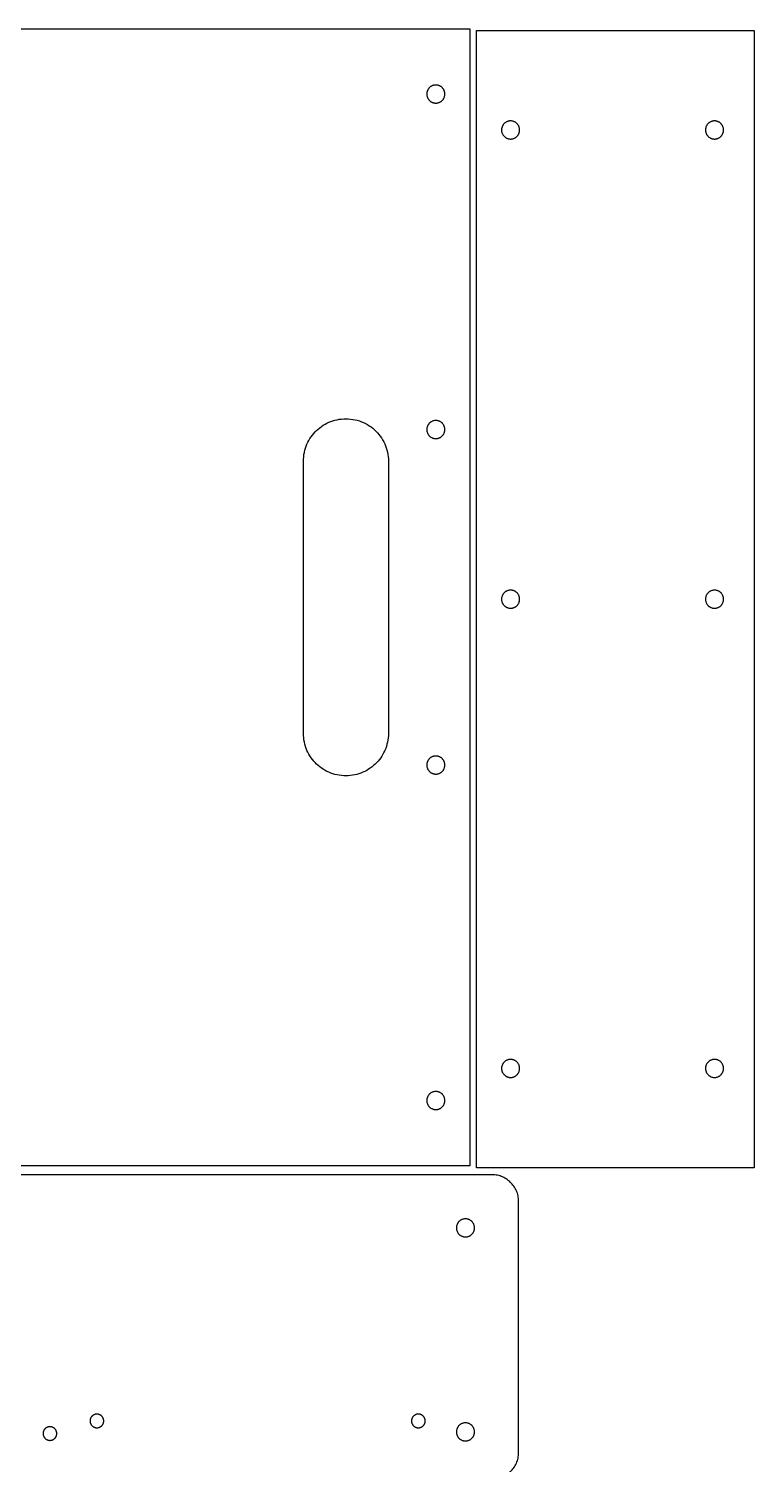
# Model space of a CAD drawing. Header units: millimetres. Extents: x -161 to 377, y -533 to 889.
# Drawn here: x 106 to 377, y 352 to 889 of the extents above; entities that cross this region are included whole.
import ezdxf

# ---------------------------------------------------------------- set-up
doc = ezdxf.new("R2010")
doc.units = ezdxf.units.MM
doc.header["$MEASUREMENT"] = 0

# ---------------------------------------------------------------- blocks, each defined once
blk = doc.blocks.new('block 2')
at = {"color": 7, "lineweight": 25}
blk.add_lwpolyline([(-160.63, 888.62), (270.59, 888.62), (270.59, 463.9), (-160.63, 463.9), (-160.63, 888.62)], dxfattribs=at)
blk = doc.blocks.new('block 7')
at = {"color": 7, "lineweight": 25}
blk.add_lwpolyline([(257.89, 860.84), (258.07, 860.84), (258.26, 860.85), (258.44, 860.88), (258.61, 860.92), (258.79, 860.96), (258.96, 861.01), (259.12, 861.08), (259.28, 861.14), (259.44, 861.21), (259.59, 861.3), (259.74, 861.39), (259.88, 861.49), (260.02, 861.6), (260.15, 861.71), (260.28, 861.83), (260.4, 861.95), (260.51, 862.09), (260.61, 862.23), (260.71, 862.37), (260.81, 862.51), (260.89, 862.66), (260.96, 862.82), (261.03, 862.98), (261.09, 863.14), (261.15, 863.33), (261.19, 863.49), (261.22, 863.67), (261.25, 863.85), (261.26, 864.03), (261.27, 864.21), (261.26, 864.41), (261.25, 864.58), (261.22, 864.76), (261.19, 864.92), (261.15, 865.09), (261.1, 865.26), (261.05, 865.42), (260.98, 865.58), (260.91, 865.73), (260.83, 865.88), (260.75, 866.02), (260.65, 866.16), (260.55, 866.3), (260.45, 866.42), (260.33, 866.55), (260.21, 866.67), (260.09, 866.78), (259.96, 866.88), (259.83, 866.98), (259.69, 867.08), (259.54, 867.16), (259.39, 867.24), (259.24, 867.31), (259.08, 867.38), (258.92, 867.44), (258.76, 867.48), (258.59, 867.52), (258.42, 867.55), (258.24, 867.57), (258.07, 867.59), (257.89, 867.59), (257.71, 867.59), (257.53, 867.57), (257.36, 867.55), (257.19, 867.52), (257.02, 867.48), (256.85, 867.44), (256.69, 867.38), (256.53, 867.31), (256.38, 867.24), (256.23, 867.16), (256.09, 867.08), (255.95, 866.98), (255.81, 866.88), (255.68, 866.77), (255.56, 866.66), (255.44, 866.55), (255.33, 866.42), (255.22, 866.3), (255.12, 866.16), (255.03, 866.02), (254.94, 865.87), (254.86, 865.73), (254.79, 865.58), (254.73, 865.41), (254.67, 865.26), (254.62, 865.09), (254.58, 864.92), (254.55, 864.74), (254.53, 864.58), (254.51, 864.39), (254.51, 864.21), (254.51, 864.03), (254.53, 863.87), (254.55, 863.69), (254.58, 863.52), (254.62, 863.35), (254.67, 863.19), (254.73, 863.02), (254.79, 862.87), (254.86, 862.71), (254.94, 862.56), (255.03, 862.42), (255.12, 862.27), (255.22, 862.14), (255.33, 862.01), (255.44, 861.89), (255.56, 861.77), (255.68, 861.66), (255.81, 861.55), (255.95, 861.45), (256.09, 861.35), (256.23, 861.27), (256.38, 861.19), (256.53, 861.12), (256.69, 861.06), (256.85, 861.01), (257.02, 860.95), (257.19, 860.91), (257.36, 860.88), (257.53, 860.85), (257.71, 860.84), (257.89, 860.84)], dxfattribs=at)
blk = doc.blocks.new('block 8')
at = {"color": 7, "lineweight": 25}
blk.add_lwpolyline([(257.89, 610.22), (258.07, 610.23), (258.26, 610.24), (258.44, 610.27), (258.61, 610.3), (258.79, 610.35), (258.96, 610.4), (259.12, 610.46), (259.28, 610.53), (259.44, 610.6), (259.59, 610.69), (259.74, 610.78), (259.88, 610.88), (260.02, 610.98), (260.15, 611.09), (260.28, 611.21), (260.4, 611.34), (260.51, 611.47), (260.61, 611.61), (260.71, 611.75), (260.81, 611.9), (260.89, 612.05), (260.96, 612.21), (261.03, 612.37), (261.09, 612.53), (261.15, 612.7), (261.19, 612.88), (261.22, 613.05), (261.25, 613.23), (261.26, 613.42), (261.27, 613.6), (261.26, 613.79), (261.25, 613.97), (261.22, 614.14), (261.19, 614.31), (261.15, 614.48), (261.1, 614.64), (261.05, 614.8), (260.98, 614.96), (260.91, 615.11), (260.83, 615.26), (260.75, 615.41), (260.65, 615.55), (260.55, 615.68), (260.45, 615.81), (260.33, 615.93), (260.21, 616.05), (260.09, 616.16), (259.96, 616.27), (259.83, 616.37), (259.69, 616.46), (259.54, 616.55), (259.39, 616.63), (259.24, 616.7), (259.08, 616.76), (258.92, 616.82), (258.76, 616.87), (258.59, 616.91), (258.42, 616.94), (258.24, 616.96), (258.07, 616.98), (257.89, 616.98), (257.71, 616.98), (257.53, 616.96), (257.36, 616.94), (257.19, 616.91), (257.02, 616.87), (256.85, 616.82), (256.69, 616.76), (256.53, 616.7), (256.38, 616.63), (256.23, 616.55), (256.09, 616.46), (255.95, 616.37), (255.81, 616.27), (255.68, 616.16), (255.56, 616.05), (255.44, 615.93), (255.33, 615.81), (255.22, 615.68), (255.12, 615.54), (255.03, 615.4), (254.94, 615.26), (254.86, 615.11), (254.79, 614.96), (254.73, 614.8), (254.67, 614.64), (254.62, 614.47), (254.58, 614.3), (254.55, 614.13), (254.53, 613.96), (254.51, 613.78), (254.51, 613.6), (254.51, 613.42), (254.53, 613.25), (254.55, 613.07), (254.58, 612.9), (254.62, 612.73), (254.67, 612.57), (254.73, 612.41), (254.79, 612.25), (254.86, 612.1), (254.94, 611.95), (255.03, 611.8), (255.12, 611.66), (255.22, 611.53), (255.33, 611.4), (255.44, 611.27), (255.56, 611.16), (255.68, 611.04), (255.81, 610.94), (255.95, 610.84), (256.09, 610.74), (256.23, 610.66), (256.38, 610.58), (256.53, 610.51), (256.69, 610.44), (256.85, 610.39), (257.02, 610.34), (257.19, 610.3), (257.36, 610.27), (257.53, 610.24), (257.71, 610.23), (257.89, 610.22)], dxfattribs=at)
blk = doc.blocks.new('block 9')
at = {"color": 7, "lineweight": 25}
blk.add_lwpolyline([(257.89, 484.92), (258.07, 484.92), (258.26, 484.94), (258.44, 484.96), (258.61, 485), (258.79, 485.04), (258.96, 485.09), (259.12, 485.15), (259.28, 485.22), (259.44, 485.29), (259.59, 485.38), (259.74, 485.47), (259.88, 485.57), (260.02, 485.68), (260.15, 485.79), (260.28, 485.91), (260.4, 486.03), (260.51, 486.16), (260.61, 486.3), (260.71, 486.44), (260.81, 486.59), (260.89, 486.74), (260.96, 486.9), (261.03, 487.06), (261.09, 487.23), (261.15, 487.4), (261.19, 487.57), (261.22, 487.75), (261.25, 487.93), (261.26, 488.11), (261.27, 488.3), (261.26, 488.48), (261.25, 488.66), (261.22, 488.83), (261.19, 489), (261.15, 489.17), (261.1, 489.34), (261.05, 489.5), (260.98, 489.65), (260.91, 489.81), (260.83, 489.96), (260.75, 490.1), (260.65, 490.24), (260.55, 490.37), (260.45, 490.5), (260.33, 490.63), (260.21, 490.75), (260.09, 490.86), (259.96, 490.96), (259.83, 491.06), (259.69, 491.16), (259.54, 491.24), (259.39, 491.32), (259.24, 491.39), (259.08, 491.46), (258.92, 491.51), (258.76, 491.56), (258.59, 491.6), (258.42, 491.63), (258.24, 491.66), (258.07, 491.67), (257.89, 491.67), (257.71, 491.67), (257.53, 491.66), (257.36, 491.63), (257.19, 491.6), (257.02, 491.56), (256.85, 491.51), (256.69, 491.46), (256.53, 491.39), (256.38, 491.32), (256.23, 491.24), (256.09, 491.15), (255.95, 491.06), (255.81, 490.96), (255.68, 490.86), (255.56, 490.74), (255.44, 490.62), (255.33, 490.5), (255.22, 490.37), (255.12, 490.24), (255.03, 490.1), (254.94, 489.95), (254.86, 489.8), (254.79, 489.65), (254.73, 489.49), (254.67, 489.33), (254.62, 489.17), (254.58, 489), (254.55, 488.83), (254.53, 488.65), (254.51, 488.48), (254.51, 488.3), (254.51, 488.12), (254.53, 487.94), (254.55, 487.77), (254.58, 487.59), (254.62, 487.43), (254.67, 487.26), (254.73, 487.1), (254.79, 486.94), (254.86, 486.79), (254.94, 486.64), (255.03, 486.5), (255.12, 486.36), (255.22, 486.22), (255.33, 486.09), (255.44, 485.97), (255.56, 485.85), (255.68, 485.74), (255.81, 485.63), (255.95, 485.53), (256.09, 485.44), (256.23, 485.35), (256.38, 485.27), (256.53, 485.2), (256.69, 485.14), (256.85, 485.08), (257.02, 485.03), (257.19, 484.99), (257.36, 484.96), (257.53, 484.94), (257.71, 484.92), (257.89, 484.92)], dxfattribs=at)
blk = doc.blocks.new('block 10')
at = {"color": 7, "lineweight": 25}
blk.add_lwpolyline([(257.89, 735.53), (258.07, 735.54), (258.26, 735.55), (258.44, 735.58), (258.61, 735.61), (258.79, 735.65), (258.96, 735.7), (259.12, 735.76), (259.28, 735.83), (259.44, 735.91), (259.59, 735.99), (259.74, 736.08), (259.88, 736.18), (260.02, 736.29), (260.15, 736.4), (260.28, 736.52), (260.4, 736.65), (260.51, 736.78), (260.61, 736.92), (260.71, 737.06), (260.81, 737.2), (260.89, 737.36), (260.96, 737.51), (261.03, 737.68), (261.09, 737.84), (261.15, 738.01), (261.19, 738.18), (261.22, 738.36), (261.25, 738.54), (261.26, 738.72), (261.27, 738.91), (261.26, 739.1), (261.25, 739.27), (261.22, 739.45), (261.19, 739.62), (261.15, 739.78), (261.1, 739.95), (261.05, 740.11), (260.98, 740.27), (260.91, 740.42), (260.83, 740.57), (260.75, 740.71), (260.65, 740.85), (260.55, 740.99), (260.45, 741.12), (260.33, 741.24), (260.21, 741.36), (260.09, 741.47), (259.96, 741.58), (259.83, 741.68), (259.69, 741.77), (259.54, 741.86), (259.39, 741.93), (259.24, 742.01), (259.08, 742.07), (258.92, 742.13), (258.76, 742.17), (258.59, 742.22), (258.42, 742.25), (258.24, 742.27), (258.07, 742.28), (257.89, 742.29), (257.71, 742.28), (257.53, 742.27), (257.36, 742.25), (257.19, 742.22), (257.02, 742.17), (256.85, 742.13), (256.69, 742.07), (256.53, 742.01), (256.38, 741.93), (256.23, 741.85), (256.09, 741.77), (255.95, 741.68), (255.81, 741.57), (255.68, 741.47), (255.56, 741.36), (255.44, 741.24), (255.33, 741.12), (255.22, 740.98), (255.12, 740.85), (255.03, 740.71), (254.94, 740.57), (254.86, 740.42), (254.79, 740.26), (254.73, 740.11), (254.67, 739.94), (254.62, 739.78), (254.58, 739.61), (254.55, 739.44), (254.53, 739.27), (254.51, 739.09), (254.51, 738.91), (254.51, 738.73), (254.53, 738.55), (254.55, 738.38), (254.58, 738.21), (254.62, 738.04), (254.67, 737.88), (254.73, 737.71), (254.79, 737.56), (254.86, 737.4), (254.94, 737.25), (255.03, 737.11), (255.12, 736.97), (255.22, 736.83), (255.33, 736.71), (255.44, 736.58), (255.56, 736.46), (255.68, 736.35), (255.81, 736.24), (255.95, 736.14), (256.09, 736.05), (256.23, 735.97), (256.38, 735.89), (256.53, 735.81), (256.69, 735.75), (256.85, 735.69), (257.02, 735.64), (257.19, 735.6), (257.36, 735.57), (257.53, 735.55), (257.71, 735.54), (257.89, 735.53)], dxfattribs=at)
blk = doc.blocks.new('block 15')
at = {"color": 7, "lineweight": 25}
blk.add_lwpolyline([(240.19, 727.06), (240.19, 625.46), (240.16, 624.58), (240.1, 623.76), (239.99, 622.94), (239.84, 622.13), (239.65, 621.34), (239.42, 620.57), (239.16, 619.81), (238.85, 619.07), (238.51, 618.36), (238.14, 617.66), (237.74, 616.98), (237.3, 616.32), (236.83, 615.69), (236.33, 615.08), (235.8, 614.5), (235.25, 613.95), (234.66, 613.42), (234.06, 612.92), (233.42, 612.45), (232.77, 612.02), (232.09, 611.61), (231.39, 611.24), (230.67, 610.9), (229.93, 610.6), (229.17, 610.34), (228.4, 610.11), (227.61, 609.92), (226.8, 609.77), (225.99, 609.67), (225.16, 609.6), (224.31, 609.58), (223.47, 609.6), (222.64, 609.67), (221.82, 609.77), (221.01, 609.92), (220.22, 610.11), (219.45, 610.34), (218.69, 610.61), (217.95, 610.91), (217.23, 611.24), (216.53, 611.62), (215.85, 612.02), (215.19, 612.46), (214.56, 612.93), (213.95, 613.43), (213.37, 613.96), (212.81, 614.51), (212.29, 615.09), (211.79, 615.7), (211.32, 616.34), (210.88, 616.99), (210.47, 617.67), (210.1, 618.37), (209.76, 619.09), (209.46, 619.83), (209.2, 620.59), (208.97, 621.37), (208.78, 622.16), (208.63, 622.96), (208.52, 623.78), (208.46, 624.61), (208.44, 625.46), (208.44, 727.06), (208.46, 727.9), (208.52, 728.73), (208.63, 729.55), (208.78, 730.36), (208.97, 731.15), (209.2, 731.92), (209.46, 732.68), (209.76, 733.42), (210.1, 734.14), (210.47, 734.84), (210.88, 735.52), (211.32, 736.18), (211.79, 736.81), (212.28, 737.42), (212.81, 738), (213.37, 738.56), (213.95, 739.08), (214.56, 739.58), (215.19, 740.05), (215.85, 740.49), (216.53, 740.9), (217.23, 741.27), (217.95, 741.61), (218.69, 741.91), (219.45, 742.17), (220.22, 742.4), (221.01, 742.59), (221.82, 742.74), (222.64, 742.84), (223.47, 742.91), (224.31, 742.93), (225.18, 742.91), (226.04, 742.84), (226.89, 742.72), (227.72, 742.57), (228.53, 742.37), (229.33, 742.12), (230.11, 741.84), (230.87, 741.52), (231.61, 741.16), (232.33, 740.76), (233.02, 740.33), (233.69, 739.87), (234.33, 739.37), (234.95, 738.84), (235.54, 738.28), (236.1, 737.69), (236.63, 737.08), (237.12, 736.43), (237.59, 735.76), (238.02, 735.07), (238.42, 734.35), (238.78, 733.61), (239.1, 732.85), (239.38, 732.08), (239.62, 731.28), (239.82, 730.46), (239.98, 729.63), (240.1, 728.79), (240.16, 727.93), (240.19, 727.06)], dxfattribs=at)
blk = doc.blocks.new('block 16')
at = {"color": 7, "lineweight": 25}
blk.add_lwpolyline([(-159.89, 21.88), (-159.87, 21.33), (-159.83, 20.79), (-159.76, 20.26), (-159.66, 19.74), (-159.53, 19.22), (-159.38, 18.72), (-159.2, 18.23), (-159, 17.75), (-158.77, 17.29), (-158.52, 16.84), (-158.25, 16.4), (-157.96, 15.98), (-157.64, 15.57), (-157.31, 15.18), (-156.96, 14.81), (-156.59, 14.46), (-156.2, 14.12), (-155.79, 13.81), (-155.37, 13.52), (-154.93, 13.25), (-154.48, 13), (-154.02, 12.77), (-153.54, 12.57), (-153.05, 12.39), (-152.55, 12.24), (-152.03, 12.11), (-151.51, 12.01), (-150.98, 11.94), (-150.44, 11.9), (-149.89, 11.88), (-56.13, 11.88), (-55.6, 11.9), (-55.07, 11.94), (-54.56, 12), (-54.05, 12.1), (-53.55, 12.22), (-53.06, 12.36), (-52.59, 12.53), (-52.12, 12.72), (-51.67, 12.93), (-51.22, 13.16), (-50.8, 13.42), (-50.38, 13.7), (-49.98, 13.99), (-49.6, 14.3), (-49.23, 14.64), (-48.88, 14.99), (-48.55, 15.35), (-48.24, 15.74), (-47.94, 16.14), (-47.67, 16.55), (-47.41, 16.98), (-47.18, 17.42), (-46.96, 17.87), (-46.77, 18.34), (-46.61, 18.82), (-46.46, 19.3), (-46.34, 19.8), (-46.25, 20.31), (-46.18, 20.83), (-46.14, 21.35), (-46.13, 21.88), (-46.13, 173.02), (-45.93, 173.36), (-45.37, 174.34), (-44.45, 175.92), (-43.22, 178.05), (-41.7, 180.7), (-39.9, 183.81), (-37.86, 187.34), (-35.6, 191.25), (-33.15, 195.49), (-30.54, 200.02), (-27.78, 204.8), (-24.91, 209.77), (-21.95, 214.9), (-18.92, 220.15), (-15.85, 225.45), (-12.78, 230.79), (-9.71, 236.09), (-6.69, 241.33), (-3.73, 246.46), (-0.85, 251.44), (1.9, 256.21), (4.52, 260.75), (6.97, 264.99), (9.23, 268.9), (11.27, 272.43), (13.06, 275.54), (14.59, 278.19), (15.82, 280.32), (16.73, 281.9), (17.3, 282.88), (17.49, 283.22), (17.85, 283.42), (18.9, 284.03), (20.58, 285), (22.85, 286.31), (25.66, 287.93), (28.95, 289.83), (32.69, 291.99), (36.82, 294.38), (41.3, 296.96), (46.06, 299.71), (51.07, 302.6), (56.28, 305.61), (61.64, 308.7), (67.09, 311.85), (72.59, 315.03), (78.09, 318.2), (83.55, 321.35), (88.9, 324.44), (94.11, 327.45), (99.12, 330.34), (103.89, 333.1), (108.36, 335.68), (112.49, 338.06), (116.23, 340.22), (119.53, 342.13), (122.33, 343.75), (124.6, 345.06), (126.28, 346.03), (127.33, 346.63), (127.69, 346.84), (278.83, 346.84), (279.38, 346.85), (279.9, 346.9), (280.41, 346.96), (280.92, 347.06), (281.42, 347.18), (281.91, 347.32), (282.38, 347.49), (282.85, 347.68), (283.3, 347.89), (283.74, 348.13), (284.17, 348.38), (284.58, 348.66), (284.98, 348.95), (285.36, 349.27), (285.73, 349.6), (286.08, 349.95), (286.41, 350.32), (286.72, 350.7), (287.02, 351.1), (287.29, 351.51), (287.55, 351.94), (287.78, 352.38), (288, 352.83), (288.18, 353.3), (288.35, 353.78), (288.49, 354.26), (288.61, 354.76), (288.71, 355.27), (288.77, 355.78), (288.81, 356.31), (288.83, 356.84), (288.83, 450.6), (288.81, 451.13), (288.77, 451.65), (288.71, 452.17), (288.61, 452.68), (288.49, 453.17), (288.35, 453.66), (288.18, 454.14), (287.99, 454.6), (287.78, 455.06), (287.55, 455.5), (287.29, 455.93), (287.01, 456.34), (286.72, 456.74), (286.41, 457.12), (286.07, 457.49), (285.72, 457.84), (285.36, 458.17), (284.97, 458.49), (284.57, 458.78), (284.16, 459.06), (283.73, 459.31), (283.29, 459.55), (282.84, 459.76), (282.37, 459.95), (281.89, 460.12), (281.41, 460.26), (280.91, 460.38), (280.4, 460.47), (279.88, 460.54), (279.36, 460.58), (278.83, 460.6), (-149.89, 460.6), (-150.44, 460.58), (-150.98, 460.54), (-151.51, 460.47), (-152.03, 460.37), (-152.55, 460.24), (-153.05, 460.09), (-153.54, 459.91), (-154.02, 459.71), (-154.48, 459.48), (-154.93, 459.23), (-155.37, 458.96), (-155.79, 458.67), (-156.2, 458.35), (-156.59, 458.02), (-156.96, 457.67), (-157.31, 457.3), (-157.64, 456.91), (-157.96, 456.5), (-158.25, 456.08), (-158.52, 455.65), (-158.77, 455.19), (-159, 454.73), (-159.2, 454.25), (-159.38, 453.76), (-159.53, 453.26), (-159.66, 452.74), (-159.76, 452.22), (-159.83, 451.69), (-159.87, 451.15), (-159.89, 450.6), (-159.89, 21.88)], dxfattribs=at)
blk = doc.blocks.new('block 21')
at = {"color": 7, "lineweight": 25}
blk.add_lwpolyline([(268.97, 361.16), (269.16, 361.16), (269.34, 361.18), (269.52, 361.2), (269.7, 361.24), (269.87, 361.28), (270.04, 361.33), (270.2, 361.39), (270.36, 361.46), (270.52, 361.54), (270.68, 361.62), (270.82, 361.71), (270.97, 361.81), (271.1, 361.92), (271.23, 362.03), (271.36, 362.15), (271.48, 362.27), (271.59, 362.4), (271.7, 362.54), (271.8, 362.68), (271.89, 362.83), (271.97, 362.98), (272.05, 363.14), (272.12, 363.3), (272.18, 363.47), (272.23, 363.64), (272.27, 363.81), (272.31, 363.99), (272.33, 364.17), (272.34, 364.35), (272.35, 364.54), (272.34, 364.72), (272.33, 364.9), (272.31, 365.07), (272.28, 365.25), (272.24, 365.41), (272.19, 365.58), (272.13, 365.74), (272.06, 365.9), (271.99, 366.05), (271.91, 366.2), (271.83, 366.34), (271.73, 366.48), (271.64, 366.62), (271.53, 366.75), (271.42, 366.87), (271.3, 366.99), (271.17, 367.1), (271.04, 367.21), (270.91, 367.31), (270.77, 367.4), (270.63, 367.49), (270.48, 367.56), (270.32, 367.64), (270.16, 367.7), (270, 367.76), (269.84, 367.8), (269.67, 367.85), (269.5, 367.88), (269.33, 367.9), (269.15, 367.91), (268.97, 367.92), (268.79, 367.91), (268.61, 367.9), (268.44, 367.88), (268.27, 367.85), (268.1, 367.8), (267.93, 367.76), (267.77, 367.7), (267.61, 367.64), (267.46, 367.56), (267.31, 367.49), (267.17, 367.4), (267.03, 367.3), (266.89, 367.2), (266.76, 367.1), (266.64, 366.99), (266.52, 366.87), (266.41, 366.74), (266.3, 366.61), (266.2, 366.48), (266.11, 366.34), (266.02, 366.2), (265.94, 366.05), (265.87, 365.89), (265.81, 365.74), (265.75, 365.57), (265.7, 365.41), (265.66, 365.24), (265.63, 365.07), (265.61, 364.9), (265.59, 364.72), (265.59, 364.54), (265.59, 364.36), (265.61, 364.18), (265.63, 364.01), (265.66, 363.84), (265.7, 363.67), (265.75, 363.5), (265.81, 363.34), (265.87, 363.18), (265.94, 363.03), (266.02, 362.88), (266.11, 362.74), (266.2, 362.6), (266.3, 362.46), (266.41, 362.33), (266.52, 362.21), (266.64, 362.09), (266.76, 361.98), (266.89, 361.87), (267.03, 361.77), (267.17, 361.68), (267.31, 361.59), (267.46, 361.51), (267.61, 361.44), (267.77, 361.38), (267.93, 361.32), (268.1, 361.27), (268.27, 361.23), (268.44, 361.2), (268.61, 361.18), (268.79, 361.16), (268.97, 361.16)], dxfattribs=at)
blk = doc.blocks.new('block 22')
at = {"color": 7, "lineweight": 25}
blk.add_lwpolyline([(268.97, 437.36), (269.16, 437.36), (269.34, 437.38), (269.52, 437.4), (269.7, 437.44), (269.87, 437.48), (270.04, 437.53), (270.2, 437.59), (270.36, 437.66), (270.52, 437.74), (270.68, 437.82), (270.82, 437.91), (270.97, 438.01), (271.1, 438.12), (271.23, 438.23), (271.36, 438.35), (271.48, 438.47), (271.59, 438.6), (271.7, 438.74), (271.8, 438.88), (271.89, 439.03), (271.97, 439.18), (272.05, 439.34), (272.12, 439.5), (272.18, 439.67), (272.23, 439.84), (272.27, 440.01), (272.31, 440.19), (272.33, 440.37), (272.34, 440.55), (272.35, 440.74), (272.34, 440.92), (272.33, 441.1), (272.31, 441.27), (272.28, 441.45), (272.24, 441.61), (272.19, 441.78), (272.13, 441.94), (272.06, 442.1), (271.99, 442.25), (271.91, 442.4), (271.83, 442.54), (271.73, 442.68), (271.64, 442.82), (271.53, 442.95), (271.42, 443.07), (271.3, 443.19), (271.17, 443.3), (271.04, 443.41), (270.91, 443.51), (270.77, 443.6), (270.63, 443.69), (270.48, 443.76), (270.32, 443.84), (270.16, 443.9), (270, 443.96), (269.84, 444), (269.67, 444.05), (269.5, 444.08), (269.33, 444.1), (269.15, 444.11), (268.97, 444.12), (268.79, 444.11), (268.61, 444.1), (268.44, 444.08), (268.27, 444.05), (268.1, 444), (267.93, 443.96), (267.77, 443.9), (267.61, 443.84), (267.46, 443.76), (267.31, 443.69), (267.17, 443.6), (267.03, 443.5), (266.89, 443.4), (266.76, 443.3), (266.64, 443.19), (266.52, 443.07), (266.41, 442.94), (266.3, 442.81), (266.2, 442.68), (266.11, 442.54), (266.02, 442.4), (265.94, 442.25), (265.87, 442.09), (265.81, 441.94), (265.75, 441.77), (265.7, 441.61), (265.66, 441.44), (265.63, 441.27), (265.61, 441.1), (265.59, 440.92), (265.59, 440.74), (265.59, 440.56), (265.61, 440.38), (265.63, 440.21), (265.66, 440.04), (265.7, 439.87), (265.75, 439.7), (265.81, 439.54), (265.87, 439.38), (265.94, 439.23), (266.02, 439.08), (266.11, 438.94), (266.2, 438.8), (266.3, 438.66), (266.41, 438.53), (266.52, 438.41), (266.64, 438.29), (266.76, 438.18), (266.89, 438.07), (267.03, 437.97), (267.17, 437.88), (267.31, 437.79), (267.46, 437.71), (267.61, 437.64), (267.77, 437.58), (267.93, 437.52), (268.1, 437.47), (268.27, 437.43), (268.44, 437.4), (268.61, 437.38), (268.79, 437.36), (268.97, 437.36)], dxfattribs=at)
blk = doc.blocks.new('block 28')
at = {"color": 7, "lineweight": 25}
blk.add_lwpolyline([(131.25, 366.07), (131.39, 366.08), (131.53, 366.09), (131.66, 366.11), (131.8, 366.13), (131.93, 366.17), (132.06, 366.2), (132.18, 366.25), (132.3, 366.3), (132.42, 366.36), (132.54, 366.42), (132.65, 366.49), (132.76, 366.57), (132.86, 366.65), (132.96, 366.73), (133.06, 366.82), (133.15, 366.92), (133.23, 367.02), (133.31, 367.12), (133.39, 367.23), (133.46, 367.34), (133.52, 367.45), (133.58, 367.57), (133.63, 367.7), (133.67, 367.82), (133.71, 367.95), (133.74, 368.08), (133.77, 368.21), (133.79, 368.35), (133.8, 368.49), (133.8, 368.63), (133.8, 368.77), (133.79, 368.9), (133.77, 369.03), (133.75, 369.16), (133.72, 369.29), (133.68, 369.41), (133.64, 369.54), (133.59, 369.66), (133.53, 369.77), (133.47, 369.88), (133.41, 369.99), (133.34, 370.1), (133.26, 370.2), (133.18, 370.3), (133.1, 370.39), (133.01, 370.48), (132.91, 370.57), (132.82, 370.65), (132.71, 370.72), (132.61, 370.79), (132.5, 370.86), (132.39, 370.92), (132.27, 370.97), (132.15, 371.02), (132.03, 371.06), (131.91, 371.1), (131.78, 371.13), (131.65, 371.15), (131.52, 371.17), (131.38, 371.18), (131.25, 371.18), (131.11, 371.18), (130.98, 371.17), (130.85, 371.15), (130.72, 371.13), (130.59, 371.1), (130.47, 371.06), (130.34, 371.02), (130.22, 370.97), (130.11, 370.92), (130, 370.86), (129.89, 370.79), (129.78, 370.72), (129.68, 370.65), (129.58, 370.56), (129.49, 370.48), (129.4, 370.39), (129.31, 370.3), (129.23, 370.2), (129.16, 370.1), (129.09, 369.99), (129.02, 369.88), (128.96, 369.77), (128.91, 369.65), (128.86, 369.53), (128.81, 369.41), (128.78, 369.29), (128.75, 369.16), (128.72, 369.03), (128.71, 368.9), (128.7, 368.76), (128.69, 368.63), (128.7, 368.49), (128.71, 368.36), (128.72, 368.23), (128.75, 368.1), (128.78, 367.97), (128.81, 367.85), (128.86, 367.72), (128.91, 367.6), (128.96, 367.49), (129.02, 367.38), (129.09, 367.27), (129.16, 367.16), (129.23, 367.06), (129.31, 366.96), (129.4, 366.87), (129.49, 366.78), (129.58, 366.69), (129.68, 366.61), (129.78, 366.54), (129.89, 366.47), (130, 366.4), (130.11, 366.34), (130.22, 366.29), (130.34, 366.24), (130.46, 366.2), (130.59, 366.16), (130.72, 366.13), (130.85, 366.1), (130.98, 366.09), (131.11, 366.08), (131.25, 366.07)], dxfattribs=at)
blk = doc.blocks.new('block 29')
at = {"color": 7, "lineweight": 25}
blk.add_lwpolyline([(251.37, 366.07), (251.51, 366.08), (251.65, 366.09), (251.78, 366.11), (251.92, 366.13), (252.05, 366.17), (252.18, 366.2), (252.3, 366.25), (252.42, 366.3), (252.54, 366.36), (252.66, 366.42), (252.77, 366.49), (252.88, 366.57), (252.98, 366.65), (253.08, 366.73), (253.18, 366.82), (253.27, 366.92), (253.35, 367.02), (253.43, 367.12), (253.51, 367.23), (253.58, 367.34), (253.64, 367.45), (253.7, 367.57), (253.75, 367.7), (253.79, 367.82), (253.83, 367.95), (253.87, 368.08), (253.89, 368.21), (253.91, 368.35), (253.92, 368.49), (253.92, 368.63), (253.92, 368.77), (253.91, 368.9), (253.89, 369.03), (253.87, 369.16), (253.84, 369.29), (253.8, 369.41), (253.76, 369.54), (253.71, 369.66), (253.66, 369.77), (253.6, 369.88), (253.53, 369.99), (253.46, 370.1), (253.38, 370.2), (253.3, 370.3), (253.22, 370.39), (253.13, 370.48), (253.04, 370.57), (252.94, 370.65), (252.84, 370.72), (252.73, 370.79), (252.62, 370.86), (252.51, 370.92), (252.39, 370.97), (252.27, 371.02), (252.15, 371.06), (252.03, 371.1), (251.9, 371.13), (251.77, 371.15), (251.64, 371.17), (251.51, 371.18), (251.37, 371.18), (251.23, 371.18), (251.1, 371.17), (250.97, 371.15), (250.84, 371.13), (250.71, 371.1), (250.59, 371.06), (250.46, 371.02), (250.35, 370.97), (250.23, 370.92), (250.12, 370.86), (250.01, 370.79), (249.9, 370.72), (249.8, 370.65), (249.7, 370.56), (249.61, 370.48), (249.52, 370.39), (249.43, 370.3), (249.35, 370.2), (249.28, 370.1), (249.21, 369.99), (249.14, 369.88), (249.08, 369.77), (249.03, 369.65), (248.98, 369.53), (248.94, 369.41), (248.9, 369.29), (248.87, 369.16), (248.85, 369.03), (248.83, 368.9), (248.82, 368.76), (248.81, 368.63), (248.82, 368.49), (248.83, 368.36), (248.85, 368.23), (248.87, 368.1), (248.9, 367.97), (248.94, 367.85), (248.98, 367.72), (249.03, 367.6), (249.08, 367.49), (249.14, 367.38), (249.21, 367.27), (249.28, 367.16), (249.35, 367.06), (249.43, 366.96), (249.52, 366.87), (249.61, 366.78), (249.7, 366.69), (249.8, 366.61), (249.9, 366.54), (250.01, 366.47), (250.12, 366.4), (250.23, 366.34), (250.35, 366.29), (250.46, 366.24), (250.59, 366.2), (250.71, 366.16), (250.84, 366.13), (250.97, 366.1), (251.1, 366.09), (251.23, 366.08), (251.37, 366.07)], dxfattribs=at)
blk = doc.blocks.new('block 30')
at = {"color": 7, "lineweight": 25}
blk.add_lwpolyline([(113.71, 361.37), (113.85, 361.38), (113.99, 361.39), (114.12, 361.41), (114.26, 361.43), (114.39, 361.47), (114.52, 361.5), (114.64, 361.55), (114.76, 361.6), (114.88, 361.66), (115, 361.72), (115.11, 361.79), (115.22, 361.87), (115.32, 361.95), (115.42, 362.03), (115.52, 362.12), (115.61, 362.22), (115.69, 362.32), (115.77, 362.42), (115.85, 362.53), (115.92, 362.64), (115.98, 362.75), (116.04, 362.87), (116.09, 363), (116.13, 363.12), (116.17, 363.25), (116.21, 363.38), (116.23, 363.51), (116.25, 363.65), (116.26, 363.79), (116.26, 363.93), (116.26, 364.07), (116.25, 364.2), (116.23, 364.34), (116.21, 364.46), (116.18, 364.59), (116.14, 364.72), (116.1, 364.84), (116.05, 364.96), (116, 365.07), (115.94, 365.18), (115.87, 365.29), (115.8, 365.4), (115.72, 365.5), (115.64, 365.6), (115.56, 365.69), (115.47, 365.78), (115.37, 365.87), (115.28, 365.95), (115.18, 366.02), (115.07, 366.09), (114.96, 366.16), (114.85, 366.22), (114.73, 366.27), (114.61, 366.32), (114.49, 366.36), (114.37, 366.4), (114.24, 366.43), (114.11, 366.45), (113.98, 366.47), (113.85, 366.48), (113.71, 366.48), (113.57, 366.48), (113.44, 366.47), (113.31, 366.45), (113.18, 366.43), (113.05, 366.4), (112.93, 366.36), (112.81, 366.32), (112.69, 366.27), (112.57, 366.22), (112.46, 366.16), (112.35, 366.09), (112.24, 366.02), (112.14, 365.95), (112.04, 365.86), (111.95, 365.78), (111.86, 365.69), (111.77, 365.6), (111.69, 365.5), (111.62, 365.4), (111.55, 365.29), (111.48, 365.18), (111.42, 365.07), (111.37, 364.95), (111.32, 364.83), (111.28, 364.71), (111.24, 364.59), (111.21, 364.46), (111.19, 364.33), (111.17, 364.2), (111.16, 364.06), (111.15, 363.93), (111.16, 363.79), (111.17, 363.66), (111.19, 363.53), (111.21, 363.4), (111.24, 363.27), (111.28, 363.15), (111.32, 363.02), (111.37, 362.9), (111.42, 362.79), (111.48, 362.68), (111.55, 362.57), (111.62, 362.46), (111.69, 362.36), (111.77, 362.26), (111.86, 362.17), (111.95, 362.08), (112.04, 361.99), (112.14, 361.91), (112.24, 361.84), (112.35, 361.77), (112.46, 361.7), (112.57, 361.64), (112.69, 361.59), (112.81, 361.54), (112.93, 361.5), (113.05, 361.46), (113.18, 361.43), (113.31, 361.41), (113.44, 361.39), (113.57, 361.38), (113.71, 361.37)], dxfattribs=at)
blk = doc.blocks.new('block 48')
at = {"color": 7, "lineweight": 25}
blk.add_lwpolyline([(273.13, 887.91), (376.89, 887.91), (376.89, 463.19), (273.13, 463.19), (273.13, 887.91)], dxfattribs=at)
blk = doc.blocks.new('block 49')
at = {"color": 7, "lineweight": 25}
blk.add_lwpolyline([(285.83, 503.66), (285.64, 503.66), (285.46, 503.64), (285.28, 503.62), (285.1, 503.59), (284.93, 503.54), (284.76, 503.49), (284.59, 503.43), (284.43, 503.36), (284.28, 503.29), (284.12, 503.2), (283.98, 503.11), (283.83, 503.01), (283.7, 502.91), (283.56, 502.79), (283.44, 502.68), (283.32, 502.55), (283.21, 502.42), (283.1, 502.28), (283, 502.14), (282.91, 501.99), (282.83, 501.84), (282.75, 501.68), (282.68, 501.52), (282.62, 501.35), (282.57, 501.18), (282.53, 501.01), (282.49, 500.83), (282.47, 500.65), (282.46, 500.47), (282.45, 500.29), (282.46, 500.1), (282.47, 499.93), (282.49, 499.75), (282.52, 499.58), (282.56, 499.41), (282.61, 499.25), (282.67, 499.09), (282.73, 498.93), (282.81, 498.78), (282.89, 498.63), (282.97, 498.48), (283.06, 498.34), (283.16, 498.21), (283.27, 498.08), (283.38, 497.96), (283.5, 497.84), (283.63, 497.72), (283.76, 497.62), (283.89, 497.52), (284.03, 497.43), (284.17, 497.34), (284.32, 497.26), (284.48, 497.19), (284.63, 497.13), (284.79, 497.07), (284.96, 497.02), (285.13, 496.98), (285.3, 496.95), (285.47, 496.93), (285.65, 496.91), (285.83, 496.91), (286.01, 496.91), (286.18, 496.93), (286.36, 496.95), (286.53, 496.98), (286.7, 497.02), (286.86, 497.07), (287.02, 497.13), (287.18, 497.19), (287.34, 497.26), (287.48, 497.34), (287.63, 497.43), (287.77, 497.52), (287.9, 497.62), (288.03, 497.73), (288.16, 497.84), (288.27, 497.96), (288.39, 498.08), (288.49, 498.21), (288.59, 498.35), (288.69, 498.49), (288.77, 498.63), (288.85, 498.78), (288.92, 498.93), (288.99, 499.09), (289.05, 499.25), (289.09, 499.42), (289.13, 499.58), (289.16, 499.76), (289.19, 499.93), (289.2, 500.11), (289.21, 500.29), (289.2, 500.47), (289.19, 500.64), (289.16, 500.82), (289.13, 500.99), (289.09, 501.16), (289.05, 501.32), (288.99, 501.48), (288.92, 501.64), (288.85, 501.79), (288.77, 501.94), (288.69, 502.09), (288.59, 502.23), (288.49, 502.36), (288.39, 502.49), (288.27, 502.62), (288.16, 502.73), (288.03, 502.85), (287.9, 502.95), (287.77, 503.05), (287.63, 503.15), (287.48, 503.23), (287.34, 503.31), (287.18, 503.38), (287.02, 503.45), (286.86, 503.5), (286.7, 503.55), (286.53, 503.59), (286.36, 503.62), (286.18, 503.65), (286.01, 503.66), (285.83, 503.66)], dxfattribs=at)
blk = doc.blocks.new('block 50')
at = {"color": 7, "lineweight": 25}
blk.add_lwpolyline([(285.83, 854.18), (285.64, 854.18), (285.46, 854.17), (285.28, 854.14), (285.1, 854.11), (284.93, 854.06), (284.76, 854.01), (284.59, 853.95), (284.43, 853.88), (284.28, 853.81), (284.12, 853.72), (283.98, 853.63), (283.83, 853.53), (283.7, 853.43), (283.56, 853.32), (283.44, 853.2), (283.32, 853.07), (283.21, 852.94), (283.1, 852.8), (283, 852.66), (282.91, 852.51), (282.83, 852.36), (282.75, 852.2), (282.68, 852.04), (282.62, 851.87), (282.57, 851.71), (282.53, 851.53), (282.49, 851.36), (282.47, 851.17), (282.46, 850.99), (282.45, 850.81), (282.46, 850.62), (282.47, 850.44), (282.49, 850.27), (282.52, 850.1), (282.56, 849.93), (282.61, 849.77), (282.67, 849.61), (282.73, 849.45), (282.81, 849.3), (282.89, 849.15), (282.97, 849), (283.06, 848.86), (283.16, 848.73), (283.27, 848.6), (283.38, 848.48), (283.5, 848.36), (283.63, 848.25), (283.76, 848.14), (283.89, 848.04), (284.03, 847.95), (284.17, 847.86), (284.32, 847.78), (284.48, 847.71), (284.63, 847.65), (284.79, 847.59), (284.96, 847.54), (285.13, 847.5), (285.3, 847.47), (285.47, 847.45), (285.65, 847.43), (285.83, 847.43), (286.01, 847.43), (286.18, 847.45), (286.36, 847.47), (286.53, 847.5), (286.7, 847.54), (286.86, 847.59), (287.02, 847.65), (287.18, 847.71), (287.34, 847.78), (287.48, 847.86), (287.63, 847.95), (287.77, 848.04), (287.9, 848.14), (288.03, 848.25), (288.16, 848.36), (288.27, 848.48), (288.39, 848.6), (288.49, 848.73), (288.59, 848.87), (288.69, 849.01), (288.77, 849.15), (288.85, 849.3), (288.92, 849.45), (288.99, 849.61), (289.05, 849.77), (289.09, 849.94), (289.13, 850.11), (289.16, 850.28), (289.19, 850.45), (289.2, 850.63), (289.21, 850.81), (289.2, 850.99), (289.19, 851.16), (289.16, 851.34), (289.13, 851.51), (289.09, 851.68), (289.05, 851.84), (288.99, 852), (288.92, 852.16), (288.85, 852.31), (288.77, 852.46), (288.69, 852.61), (288.59, 852.75), (288.49, 852.88), (288.39, 853.01), (288.27, 853.14), (288.16, 853.25), (288.03, 853.37), (287.9, 853.47), (287.77, 853.57), (287.63, 853.67), (287.48, 853.75), (287.34, 853.83), (287.18, 853.9), (287.02, 853.97), (286.86, 854.02), (286.7, 854.07), (286.53, 854.11), (286.36, 854.14), (286.18, 854.17), (286.01, 854.18), (285.83, 854.18)], dxfattribs=at)
blk = doc.blocks.new('block 51')
at = {"color": 7, "lineweight": 25}
blk.add_lwpolyline([(362.03, 678.92), (361.84, 678.92), (361.66, 678.91), (361.48, 678.88), (361.3, 678.85), (361.13, 678.8), (360.96, 678.75), (360.8, 678.69), (360.63, 678.63), (360.48, 678.55), (360.32, 678.46), (360.18, 678.37), (360.03, 678.27), (359.9, 678.17), (359.76, 678.05), (359.64, 677.93), (359.52, 677.81), (359.41, 677.68), (359.3, 677.54), (359.2, 677.4), (359.11, 677.25), (359.03, 677.1), (358.95, 676.94), (358.88, 676.78), (358.82, 676.62), (358.77, 676.44), (358.73, 676.27), (358.69, 676.09), (358.67, 675.92), (358.66, 675.73), (358.65, 675.55), (358.66, 675.36), (358.67, 675.18), (358.69, 675.01), (358.72, 674.84), (358.76, 674.67), (358.81, 674.51), (358.87, 674.35), (358.93, 674.19), (359.01, 674.04), (359.09, 673.89), (359.17, 673.74), (359.26, 673.6), (359.36, 673.47), (359.47, 673.34), (359.58, 673.22), (359.7, 673.1), (359.83, 672.99), (359.96, 672.88), (360.09, 672.78), (360.23, 672.69), (360.37, 672.6), (360.52, 672.52), (360.68, 672.45), (360.83, 672.39), (360.99, 672.33), (361.16, 672.28), (361.33, 672.24), (361.5, 672.21), (361.67, 672.19), (361.85, 672.17), (362.03, 672.17), (362.21, 672.17), (362.38, 672.19), (362.56, 672.21), (362.73, 672.24), (362.9, 672.28), (363.06, 672.33), (363.22, 672.39), (363.38, 672.45), (363.54, 672.52), (363.68, 672.6), (363.83, 672.69), (363.97, 672.78), (364.1, 672.88), (364.23, 672.99), (364.36, 673.1), (364.47, 673.22), (364.59, 673.34), (364.69, 673.47), (364.79, 673.61), (364.89, 673.75), (364.97, 673.89), (365.05, 674.04), (365.12, 674.19), (365.19, 674.35), (365.25, 674.51), (365.29, 674.68), (365.33, 674.84), (365.36, 675.02), (365.39, 675.19), (365.4, 675.37), (365.41, 675.55), (365.4, 675.73), (365.39, 675.9), (365.36, 676.08), (365.33, 676.25), (365.29, 676.42), (365.25, 676.58), (365.19, 676.74), (365.12, 676.9), (365.05, 677.05), (364.97, 677.2), (364.89, 677.35), (364.79, 677.49), (364.69, 677.62), (364.59, 677.75), (364.48, 677.88), (364.36, 677.99), (364.23, 678.11), (364.1, 678.21), (363.97, 678.31), (363.83, 678.41), (363.68, 678.49), (363.54, 678.57), (363.38, 678.64), (363.22, 678.71), (363.06, 678.76), (362.9, 678.81), (362.73, 678.85), (362.56, 678.88), (362.38, 678.91), (362.21, 678.92), (362.03, 678.92)], dxfattribs=at)
blk = doc.blocks.new('block 52')
at = {"color": 7, "lineweight": 25}
blk.add_lwpolyline([(362.03, 503.66), (361.84, 503.66), (361.66, 503.64), (361.48, 503.62), (361.3, 503.59), (361.13, 503.54), (360.96, 503.49), (360.8, 503.43), (360.63, 503.36), (360.48, 503.29), (360.32, 503.2), (360.18, 503.11), (360.03, 503.01), (359.9, 502.91), (359.76, 502.79), (359.64, 502.68), (359.52, 502.55), (359.41, 502.42), (359.3, 502.28), (359.2, 502.14), (359.11, 501.99), (359.03, 501.84), (358.95, 501.68), (358.88, 501.52), (358.82, 501.35), (358.77, 501.18), (358.73, 501.01), (358.69, 500.83), (358.67, 500.65), (358.66, 500.47), (358.65, 500.29), (358.66, 500.1), (358.67, 499.93), (358.69, 499.75), (358.72, 499.58), (358.76, 499.41), (358.81, 499.25), (358.87, 499.09), (358.93, 498.93), (359.01, 498.78), (359.09, 498.63), (359.17, 498.48), (359.26, 498.34), (359.36, 498.21), (359.47, 498.08), (359.58, 497.96), (359.7, 497.84), (359.83, 497.72), (359.96, 497.62), (360.09, 497.52), (360.23, 497.43), (360.37, 497.34), (360.52, 497.26), (360.68, 497.19), (360.83, 497.13), (360.99, 497.07), (361.16, 497.02), (361.33, 496.98), (361.5, 496.95), (361.67, 496.93), (361.85, 496.91), (362.03, 496.91), (362.21, 496.91), (362.38, 496.93), (362.56, 496.95), (362.73, 496.98), (362.9, 497.02), (363.06, 497.07), (363.22, 497.13), (363.38, 497.19), (363.54, 497.26), (363.68, 497.34), (363.83, 497.43), (363.97, 497.52), (364.1, 497.62), (364.23, 497.73), (364.36, 497.84), (364.47, 497.96), (364.59, 498.08), (364.69, 498.21), (364.79, 498.35), (364.89, 498.49), (364.97, 498.63), (365.05, 498.78), (365.12, 498.93), (365.19, 499.09), (365.25, 499.25), (365.29, 499.42), (365.33, 499.58), (365.36, 499.76), (365.39, 499.93), (365.4, 500.11), (365.41, 500.29), (365.4, 500.47), (365.39, 500.64), (365.36, 500.82), (365.33, 500.99), (365.29, 501.16), (365.25, 501.32), (365.19, 501.48), (365.12, 501.64), (365.05, 501.79), (364.97, 501.94), (364.89, 502.09), (364.79, 502.23), (364.69, 502.36), (364.59, 502.49), (364.48, 502.62), (364.36, 502.73), (364.23, 502.85), (364.1, 502.95), (363.97, 503.05), (363.83, 503.15), (363.68, 503.23), (363.54, 503.31), (363.38, 503.38), (363.22, 503.45), (363.06, 503.5), (362.9, 503.55), (362.73, 503.59), (362.56, 503.62), (362.38, 503.65), (362.21, 503.66), (362.03, 503.66)], dxfattribs=at)
blk = doc.blocks.new('block 53')
at = {"color": 7, "lineweight": 25}
blk.add_lwpolyline([(362.03, 854.18), (361.84, 854.18), (361.66, 854.17), (361.48, 854.14), (361.3, 854.11), (361.13, 854.06), (360.96, 854.01), (360.8, 853.95), (360.63, 853.88), (360.48, 853.81), (360.32, 853.72), (360.18, 853.63), (360.03, 853.53), (359.9, 853.43), (359.76, 853.32), (359.64, 853.2), (359.52, 853.07), (359.41, 852.94), (359.3, 852.8), (359.2, 852.66), (359.11, 852.51), (359.03, 852.36), (358.95, 852.2), (358.88, 852.04), (358.82, 851.87), (358.77, 851.71), (358.73, 851.53), (358.69, 851.36), (358.67, 851.17), (358.66, 850.99), (358.65, 850.81), (358.66, 850.62), (358.67, 850.44), (358.69, 850.27), (358.72, 850.1), (358.76, 849.93), (358.81, 849.77), (358.87, 849.61), (358.93, 849.45), (359.01, 849.3), (359.09, 849.15), (359.17, 849), (359.26, 848.86), (359.36, 848.73), (359.47, 848.6), (359.58, 848.48), (359.7, 848.36), (359.83, 848.25), (359.96, 848.14), (360.09, 848.04), (360.23, 847.95), (360.37, 847.86), (360.52, 847.78), (360.68, 847.71), (360.83, 847.65), (360.99, 847.59), (361.16, 847.54), (361.33, 847.5), (361.5, 847.47), (361.67, 847.45), (361.85, 847.43), (362.03, 847.43), (362.21, 847.43), (362.38, 847.45), (362.56, 847.47), (362.73, 847.5), (362.9, 847.54), (363.06, 847.59), (363.22, 847.65), (363.38, 847.71), (363.54, 847.78), (363.68, 847.86), (363.83, 847.95), (363.97, 848.04), (364.1, 848.14), (364.23, 848.25), (364.36, 848.36), (364.47, 848.48), (364.59, 848.6), (364.69, 848.73), (364.79, 848.87), (364.89, 849.01), (364.97, 849.15), (365.05, 849.3), (365.12, 849.45), (365.19, 849.61), (365.25, 849.77), (365.29, 849.94), (365.33, 850.11), (365.36, 850.28), (365.39, 850.45), (365.4, 850.63), (365.41, 850.81), (365.4, 850.99), (365.39, 851.16), (365.36, 851.34), (365.33, 851.51), (365.29, 851.68), (365.25, 851.84), (365.19, 852), (365.12, 852.16), (365.05, 852.31), (364.97, 852.46), (364.89, 852.61), (364.79, 852.75), (364.69, 852.88), (364.59, 853.01), (364.48, 853.14), (364.36, 853.25), (364.23, 853.37), (364.1, 853.47), (363.97, 853.57), (363.83, 853.67), (363.68, 853.75), (363.54, 853.83), (363.38, 853.9), (363.22, 853.97), (363.06, 854.02), (362.9, 854.07), (362.73, 854.11), (362.56, 854.14), (362.38, 854.17), (362.21, 854.18), (362.03, 854.18)], dxfattribs=at)
blk = doc.blocks.new('block 54')
at = {"color": 7, "lineweight": 25}
blk.add_lwpolyline([(285.83, 678.92), (285.64, 678.92), (285.46, 678.91), (285.28, 678.88), (285.1, 678.85), (284.93, 678.8), (284.76, 678.75), (284.59, 678.69), (284.43, 678.63), (284.28, 678.55), (284.12, 678.46), (283.98, 678.37), (283.83, 678.27), (283.7, 678.17), (283.56, 678.05), (283.44, 677.93), (283.32, 677.81), (283.21, 677.68), (283.1, 677.54), (283, 677.4), (282.91, 677.25), (282.83, 677.1), (282.75, 676.94), (282.68, 676.78), (282.62, 676.62), (282.57, 676.44), (282.53, 676.27), (282.49, 676.09), (282.47, 675.92), (282.46, 675.73), (282.45, 675.55), (282.46, 675.36), (282.47, 675.18), (282.49, 675.01), (282.52, 674.84), (282.56, 674.67), (282.61, 674.51), (282.67, 674.35), (282.73, 674.19), (282.81, 674.04), (282.89, 673.89), (282.97, 673.74), (283.06, 673.6), (283.16, 673.47), (283.27, 673.34), (283.38, 673.22), (283.5, 673.1), (283.63, 672.99), (283.76, 672.88), (283.89, 672.78), (284.03, 672.69), (284.17, 672.6), (284.32, 672.52), (284.48, 672.45), (284.63, 672.39), (284.79, 672.33), (284.96, 672.28), (285.13, 672.24), (285.3, 672.21), (285.47, 672.19), (285.65, 672.17), (285.83, 672.17), (286.01, 672.17), (286.18, 672.19), (286.36, 672.21), (286.53, 672.24), (286.7, 672.28), (286.86, 672.33), (287.02, 672.39), (287.18, 672.45), (287.34, 672.52), (287.48, 672.6), (287.63, 672.69), (287.77, 672.78), (287.9, 672.88), (288.03, 672.99), (288.16, 673.1), (288.27, 673.22), (288.39, 673.34), (288.49, 673.47), (288.59, 673.61), (288.69, 673.75), (288.77, 673.89), (288.85, 674.04), (288.92, 674.19), (288.99, 674.35), (289.05, 674.51), (289.09, 674.68), (289.13, 674.84), (289.16, 675.02), (289.19, 675.19), (289.2, 675.37), (289.21, 675.55), (289.2, 675.73), (289.19, 675.9), (289.16, 676.08), (289.13, 676.25), (289.09, 676.42), (289.05, 676.58), (288.99, 676.74), (288.92, 676.9), (288.85, 677.05), (288.77, 677.2), (288.69, 677.35), (288.59, 677.49), (288.49, 677.62), (288.39, 677.75), (288.27, 677.88), (288.16, 677.99), (288.03, 678.11), (287.9, 678.21), (287.77, 678.31), (287.63, 678.41), (287.48, 678.49), (287.34, 678.57), (287.18, 678.64), (287.02, 678.71), (286.86, 678.76), (286.7, 678.81), (286.53, 678.85), (286.36, 678.88), (286.18, 678.91), (286.01, 678.92), (285.83, 678.92)], dxfattribs=at)

msp = doc.modelspace()

# ---------------------------------------------------------------- block references
for name in ['block 2', 'block 48', 'block 7', 'block 50', 'block 53', 'block 15', 'block 10', 'block 54', 'block 51', 'block 8', 'block 49', 'block 52', 'block 9', 'block 16', 'block 22', 'block 28', 'block 29', 'block 30', 'block 21']:
    msp.add_blockref(name, (0, 0))

doc.saveas('drawing.dxf')
